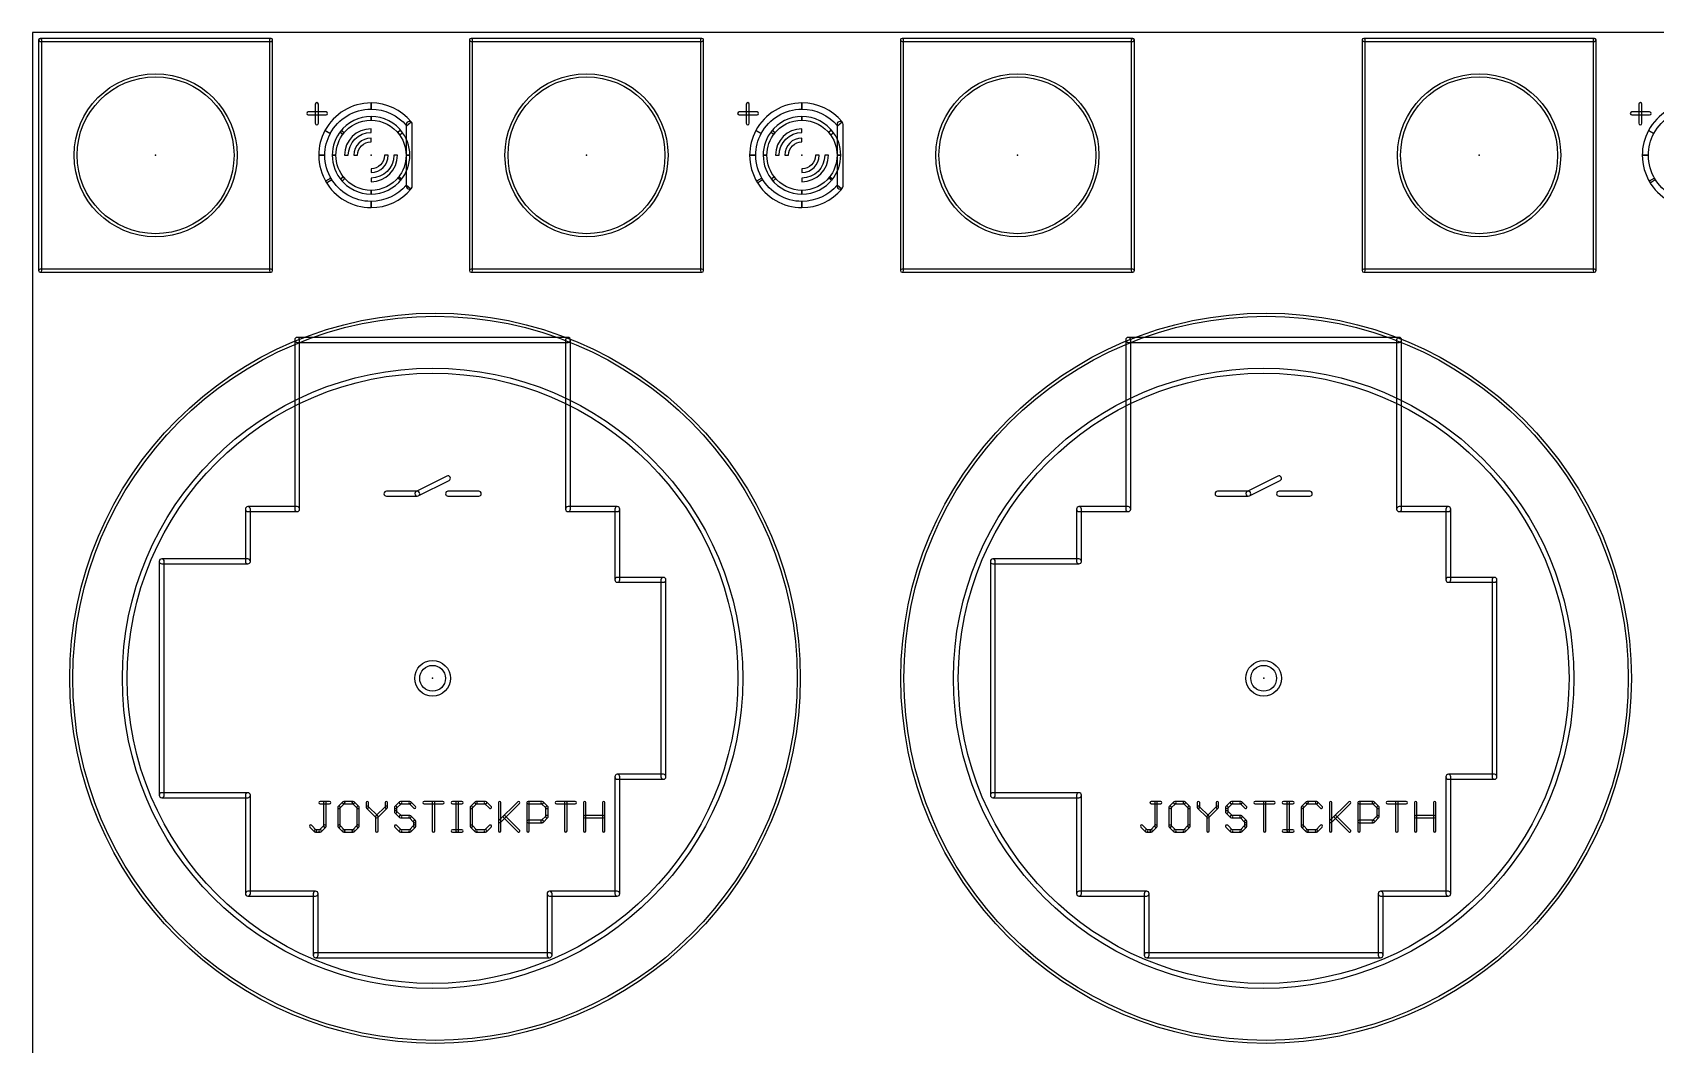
# Model space of a CAD drawing. Extents: x 0 to 101, y -4 to 80.
# Drawn here: x 0 to 67, y 38.2 to 80 of the extents above; entities that cross this region are included whole.
import ezdxf

# ---------------------------------------------------------------- set-up
doc = ezdxf.new("R2010")
doc.units = 0
for name, color, linetype in [('20', 178, 'CONTINUOUS'), ('21', 251, 'CONTINUOUS'), ('23', 178, 'CONTINUOUS'), ('27', 251, 'CONTINUOUS'), ('51', 251, 'CONTINUOUS')]:
    doc.layers.add(name, color=color, linetype=linetype)

msp = doc.modelspace()

# ---------------------------------------------------------------- linework, layer by layer
at = {"layer": '20'}
for p, q in [((100, 80), (0, 80)), ((0, 80), (0, 0))]:
    msp.add_line(p, q, dxfattribs=at)
at = {"layer": '21'}
for points in [[(9.8425, 79.756), (0.3175, 79.756, 1), (0.3175, 79.629), (9.8425, 79.629, 1)], [(0.254, 79.6925), (0.254, 70.1675, 1), (0.381, 70.1675), (0.381, 79.6925, 1)], [(9.906, 70.1675), (9.906, 79.6925, 1), (9.779, 79.6925), (9.779, 70.1675, 1)], [(27.6225, 79.756), (18.0975, 79.756, 1), (18.0975, 79.629), (27.6225, 79.629, 1)], [(18.034, 79.6925), (18.034, 70.1675, 1), (18.161, 70.1675), (18.161, 79.6925, 1)], [(27.686, 70.1675), (27.686, 79.6925, 1), (27.559, 79.6925), (27.559, 70.1675, 1)], [(45.4025, 79.756), (35.8775, 79.756, 1), (35.8775, 79.629), (45.4025, 79.629, 1)], [(35.814, 79.6925), (35.814, 70.1675, 1), (35.941, 70.1675), (35.941, 79.6925, 1)], [(45.466, 70.1675), (45.466, 79.6925, 1), (45.339, 79.6925), (45.339, 70.1675, 1)], [(64.4525, 79.756), (54.9275, 79.756, 1), (54.9275, 79.629), (64.4525, 79.629, 1)], [(54.864, 79.6925), (54.864, 70.1675, 1), (54.991, 70.1675), (54.991, 79.6925, 1)], [(64.516, 70.1675), (64.516, 79.6925, 1), (64.389, 79.6925), (64.389, 70.1675, 1)], [(11.7983, 76.2508), (11.7983, 77.0382, 1), (11.6713, 77.0382), (11.6713, 76.2508, 1)], [(13.97, 76.835), (13.97, 77.089, 0.277), (12.065, 75.946), (12.2892, 75.8264, -0.277)], [(15.4334, 76.1496), (15.6286, 76.3122, 0.2226), (13.97, 77.089), (13.97, 76.835, -0.2226)], [(29.5783, 76.2508), (29.5783, 77.0382, 1), (29.4513, 77.0382), (29.4513, 76.2508, 1)], [(31.75, 76.835), (31.75, 77.089, 0.277), (29.845, 75.946), (30.0692, 75.8264, -0.277)], [(33.2134, 76.1496), (33.4086, 76.3122, 0.2226), (31.75, 77.089), (31.75, 76.835, -0.2226)], [(66.4083, 76.2508), (66.4083, 77.0382, 1), (66.2813, 77.0382), (66.2813, 76.2508, 1)], [(68.58, 76.835), (68.58, 77.089, 0.277), (66.675, 75.946), (66.8992, 75.8264, -0.277)], [(11.3792, 76.5937), (12.1158, 76.5937, 1), (12.1158, 76.7207), (11.3792, 76.7207, 1)], [(13.97, 76.3778), (13.97, 76.5302, 0.2361), (12.6898, 75.8901), (12.8118, 75.7987, -0.2361)], [(15.1481, 75.7715), (15.2721, 75.8601, 0.2422), (13.97, 76.5302), (13.97, 76.3778, -0.2422)], [(29.1592, 76.5937), (29.8958, 76.5937, 1), (29.8958, 76.7207), (29.1592, 76.7207, 1)], [(31.75, 76.3778), (31.75, 76.5302, 0.2361), (30.4698, 75.8901), (30.5918, 75.7987, -0.2361)], [(32.9281, 75.7715), (33.0521, 75.8601, 0.2422), (31.75, 76.5302), (31.75, 76.3778, -0.2422)], [(65.9892, 76.5937), (66.7258, 76.5937, 1), (66.7258, 76.7207), (65.9892, 76.7207, 1)], [(12.316, 73.9848), (12.0954, 73.8588, 0.2691), (13.97, 72.771), (13.97, 73.025, -0.2691)], [(12.8272, 74.0412), (12.7068, 73.9476, 0.2315), (13.97, 73.3298), (13.97, 73.4822, -0.2315)], [(13.97, 73.4822), (13.97, 73.3298, 0.2315), (15.2332, 73.9476), (15.1128, 74.0412, -0.2315)], [(13.97, 73.025), (13.97, 72.771, 0.2206), (15.6181, 73.5354), (15.4243, 73.6994, -0.2206)], [(30.096, 73.9848), (29.8754, 73.8588, 0.2691), (31.75, 72.771), (31.75, 73.025, -0.2691)], [(30.6072, 74.0412), (30.4868, 73.9476, 0.2315), (31.75, 73.3298), (31.75, 73.4822, -0.2315)], [(31.75, 73.4822), (31.75, 73.3298, 0.2315), (33.0132, 73.9476), (32.8928, 74.0412, -0.2315)], [(31.75, 73.025), (31.75, 72.771, 0.2206), (33.3981, 73.5354), (33.2043, 73.6994, -0.2206)], [(66.926, 73.9848), (66.7054, 73.8588, 0.2691), (68.58, 72.771), (68.58, 73.025, -0.2691)], [(0.3175, 70.104), (9.8425, 70.104, 1), (9.8425, 70.231), (0.3175, 70.231, 1)], [(18.0975, 70.104), (27.6225, 70.104, 1), (27.6225, 70.231), (18.0975, 70.231, 1)], [(35.8775, 70.104), (45.4025, 70.104, 1), (45.4025, 70.231), (35.8775, 70.231, 1)], [(54.9275, 70.104), (64.4525, 70.104, 1), (64.4525, 70.231), (54.9275, 70.231, 1)], [(22.098, 67.4116), (10.922, 67.4116, 1), (10.922, 67.2084), (22.098, 67.2084, 1)], [(10.8204, 67.31), (10.8204, 60.325, 1), (11.0236, 60.325), (11.0236, 67.31, 1)], [(21.9964, 67.31), (21.9964, 60.325, 1), (22.1996, 60.325), (22.1996, 67.31, 1)], [(56.388, 67.4116), (45.212, 67.4116, 1), (45.212, 67.2084), (56.388, 67.2084, 1)], [(45.1104, 67.31), (45.1104, 60.325, 1), (45.3136, 60.325), (45.3136, 67.31, 1)], [(56.2864, 67.31), (56.2864, 60.325, 1), (56.4896, 60.325), (56.4896, 67.31, 1)], [(10.922, 60.4266), (8.89, 60.4266, 1), (8.89, 60.2234), (10.922, 60.2234, 1)], [(8.9916, 58.166), (8.9916, 60.325, 1), (8.7884, 60.325), (8.7884, 58.166, 1)], [(24.13, 60.4266), (22.098, 60.4266, 1), (22.098, 60.2234), (24.13, 60.2234, 1)], [(24.2316, 57.404), (24.2316, 60.325, 1), (24.0284, 60.325), (24.0284, 57.404, 1)], [(45.212, 60.4266), (43.18, 60.4266, 1), (43.18, 60.2234), (45.212, 60.2234, 1)], [(43.2816, 58.166), (43.2816, 60.325, 1), (43.0784, 60.325), (43.0784, 58.166, 1)], [(58.42, 60.4266), (56.388, 60.4266, 1), (56.388, 60.2234), (58.42, 60.2234, 1)], [(58.5216, 57.404), (58.5216, 60.325, 1), (58.3184, 60.325), (58.3184, 57.404, 1)], [(8.89, 58.2676), (5.334, 58.2676, 1), (5.334, 58.0644), (8.89, 58.0644, 1)], [(5.2324, 58.166), (5.2324, 48.514, 1), (5.4356, 48.514), (5.4356, 58.166, 1)], [(43.18, 58.2676), (39.624, 58.2676, 1), (39.624, 58.0644), (43.18, 58.0644, 1)], [(39.5224, 58.166), (39.5224, 48.514, 1), (39.7256, 48.514), (39.7256, 58.166, 1)], [(24.13, 57.3024), (26.035, 57.3024, 1), (26.035, 57.5056), (24.13, 57.5056, 1)], [(25.9334, 57.404), (25.9334, 49.276, 1), (26.1366, 49.276), (26.1366, 57.404, 1)], [(58.42, 57.3024), (60.325, 57.3024, 1), (60.325, 57.5056), (58.42, 57.5056, 1)], [(60.2234, 57.404), (60.2234, 49.276, 1), (60.4266, 49.276), (60.4266, 57.404, 1)], [(24.0284, 49.276), (24.0284, 44.45, 1), (24.2316, 44.45), (24.2316, 49.276, 1)], [(24.13, 49.1744), (26.035, 49.1744, 1), (26.035, 49.3776), (24.13, 49.3776, 1)], [(58.3184, 49.276), (58.3184, 44.45, 1), (58.5216, 44.45), (58.5216, 49.276, 1)], [(58.42, 49.1744), (60.325, 49.1744, 1), (60.325, 49.3776), (58.42, 49.3776, 1)], [(8.89, 48.6156), (5.334, 48.6156, 1), (5.334, 48.4124), (8.89, 48.4124, 1)], [(8.7884, 48.514), (8.7884, 44.45, 1), (8.9916, 44.45), (8.9916, 48.514, 1)], [(43.18, 48.6156), (39.624, 48.6156, 1), (39.624, 48.4124), (43.18, 48.4124, 1)], [(43.0784, 48.514), (43.0784, 44.45, 1), (43.2816, 44.45), (43.2816, 48.514, 1)], [(11.684, 44.5516), (8.89, 44.5516, 1), (8.89, 44.3484), (11.684, 44.3484, 1)], [(11.7856, 41.91), (11.7856, 44.45, 1), (11.5824, 44.45), (11.5824, 41.91, 1)], [(21.4376, 41.91), (21.4376, 44.45, 1), (21.2344, 44.45), (21.2344, 41.91, 1)], [(21.336, 44.3484), (24.13, 44.3484, 1), (24.13, 44.5516), (21.336, 44.5516, 1)], [(45.974, 44.5516), (43.18, 44.5516, 1), (43.18, 44.3484), (45.974, 44.3484, 1)], [(46.0756, 41.91), (46.0756, 44.45, 1), (45.8724, 44.45), (45.8724, 41.91, 1)], [(55.7276, 41.91), (55.7276, 44.45, 1), (55.5244, 44.45), (55.5244, 41.91, 1)], [(55.626, 44.3484), (58.42, 44.3484, 1), (58.42, 44.5516), (55.626, 44.5516, 1)], [(21.336, 42.0116), (11.684, 42.0116, 1), (11.684, 41.8084), (21.336, 41.8084, 1)], [(55.626, 42.0116), (45.974, 42.0116, 1), (45.974, 41.8084), (55.626, 41.8084, 1)]]:
    msp.add_lwpolyline(points, format="xyb", close=True, dxfattribs=at)
for centre, radius in [((5.08, 74.93), 3.3655), ((5.08, 74.93), 3.2385), ((22.86, 74.93), 3.3655), ((22.86, 74.93), 3.2385), ((40.64, 74.93), 3.3655), ((40.64, 74.93), 3.2385), ((59.69, 74.93), 3.3655), ((59.69, 74.93), 3.2385), ((16.51, 53.34), 0.7366), ((16.51, 53.34), 0.5334), ((50.8, 53.34), 0.7366), ((50.8, 53.34), 0.5334)]:
    msp.add_circle(centre, radius, dxfattribs=at)
at = {"layer": '23'}
for p in [(5.08, 74.93), (13.97, 74.93), (22.86, 74.93), (31.75, 74.93), (40.64, 74.93), (59.69, 74.93), (16.51, 53.34), (50.8, 53.34)]:
    msp.add_point(p, dxfattribs=at)
at = {"layer": '27'}
for points in [[(11.8706, 48.1594), (12.2604, 48.1594, 1), (12.2604, 48.261), (11.8706, 48.261, 1)], [(12.1163, 47.2357), (12.1163, 48.2102, 1), (12.0147, 48.2102), (12.0147, 47.2357, 1)], [(12.8092, 48.2461), (12.6143, 48.0512, 1), (12.6861, 47.9794), (12.881, 48.1743, 1)], [(13.2349, 48.261), (12.8451, 48.261, 1), (12.8451, 48.1594), (13.2349, 48.1594, 1)], [(13.4657, 48.0512), (13.2708, 48.2461, 1), (13.199, 48.1743), (13.3939, 47.9794, 1)], [(13.7688, 48.2102), (13.7688, 48.0153, 1), (13.8704, 48.0153), (13.8704, 48.2102, 1)], [(14.65, 48.0153), (14.65, 48.2102, 1), (14.5484, 48.2102), (14.5484, 48.0153, 1)], [(15.148, 48.2461), (14.9531, 48.0512, 1), (15.0249, 47.9794), (15.2198, 48.1743, 1)], [(15.5737, 48.261), (15.1839, 48.261, 1), (15.1839, 48.1594), (15.5737, 48.1594, 1)], [(15.8045, 48.0512), (15.6096, 48.2461, 1), (15.5378, 48.1743), (15.7327, 47.9794, 1)], [(16.1584, 48.1594), (16.938, 48.1594, 1), (16.938, 48.261), (16.1584, 48.261, 1)], [(16.599, 47.0408), (16.599, 48.2102, 1), (16.4974, 48.2102), (16.4974, 47.0408, 1)], [(17.3278, 48.1594), (17.7176, 48.1594, 1), (17.7176, 48.261), (17.3278, 48.261, 1)], [(17.5735, 47.0408), (17.5735, 48.2102, 1), (17.4719, 48.2102), (17.4719, 47.0408, 1)], [(18.2664, 48.2461), (18.0715, 48.0512, 1), (18.1433, 47.9794), (18.3382, 48.1743, 1)], [(18.6921, 48.261), (18.3023, 48.261, 1), (18.3023, 48.1594), (18.6921, 48.1594, 1)], [(18.9229, 48.0512), (18.728, 48.2461, 1), (18.6562, 48.1743), (18.8511, 47.9794, 1)], [(19.226, 48.2102), (19.226, 47.0408, 1), (19.3276, 47.0408), (19.3276, 48.2102, 1)], [(19.3127, 47.3947), (20.0923, 48.1743, 1), (20.0205, 48.2461), (19.2409, 47.4665, 1)], [(20.497, 47.0408), (20.497, 48.2102, 1), (20.3954, 48.2102), (20.3954, 47.0408, 1)], [(20.4462, 48.1594), (21.0309, 48.1594, 1), (21.0309, 48.261), (20.4462, 48.261, 1)], [(20.995, 48.1743), (21.1899, 47.9794, 1), (21.2617, 48.0512), (21.0668, 48.2461, 1)], [(21.6156, 48.1594), (22.3952, 48.1594, 1), (22.3952, 48.261), (21.6156, 48.261, 1)], [(22.0562, 47.0408), (22.0562, 48.2102, 1), (21.9546, 48.2102), (21.9546, 47.0408, 1)], [(22.8358, 47.0408), (22.8358, 48.2102, 1), (22.7342, 48.2102), (22.7342, 47.0408, 1)], [(23.5138, 48.2102), (23.5138, 47.0408, 1), (23.6154, 47.0408), (23.6154, 48.2102, 1)], [(46.1606, 48.1594), (46.5504, 48.1594, 1), (46.5504, 48.261), (46.1606, 48.261, 1)], [(46.4063, 47.2357), (46.4063, 48.2102, 1), (46.3047, 48.2102), (46.3047, 47.2357, 1)], [(47.0992, 48.2461), (46.9043, 48.0512, 1), (46.9761, 47.9794), (47.171, 48.1743, 1)], [(47.5249, 48.261), (47.1351, 48.261, 1), (47.1351, 48.1594), (47.5249, 48.1594, 1)], [(47.7557, 48.0512), (47.5608, 48.2461, 1), (47.489, 48.1743), (47.6839, 47.9794, 1)], [(48.0588, 48.2102), (48.0588, 48.0153, 1), (48.1604, 48.0153), (48.1604, 48.2102, 1)], [(48.94, 48.0153), (48.94, 48.2102, 1), (48.8384, 48.2102), (48.8384, 48.0153, 1)], [(49.438, 48.2461), (49.2431, 48.0512, 1), (49.3149, 47.9794), (49.5098, 48.1743, 1)], [(49.8637, 48.261), (49.4739, 48.261, 1), (49.4739, 48.1594), (49.8637, 48.1594, 1)], [(50.0945, 48.0512), (49.8996, 48.2461, 1), (49.8278, 48.1743), (50.0227, 47.9794, 1)], [(50.4484, 48.1594), (51.228, 48.1594, 1), (51.228, 48.261), (50.4484, 48.261, 1)], [(50.889, 47.0408), (50.889, 48.2102, 1), (50.7874, 48.2102), (50.7874, 47.0408, 1)], [(51.6178, 48.1594), (52.0076, 48.1594, 1), (52.0076, 48.261), (51.6178, 48.261, 1)], [(51.8635, 47.0408), (51.8635, 48.2102, 1), (51.7619, 48.2102), (51.7619, 47.0408, 1)], [(52.5564, 48.2461), (52.3615, 48.0512, 1), (52.4333, 47.9794), (52.6282, 48.1743, 1)], [(52.9821, 48.261), (52.5923, 48.261, 1), (52.5923, 48.1594), (52.9821, 48.1594, 1)], [(53.2129, 48.0512), (53.018, 48.2461, 1), (52.9462, 48.1743), (53.1411, 47.9794, 1)], [(53.516, 48.2102), (53.516, 47.0408, 1), (53.6176, 47.0408), (53.6176, 48.2102, 1)], [(53.6027, 47.3947), (54.3823, 48.1743, 1), (54.3105, 48.2461), (53.5309, 47.4665, 1)], [(54.787, 47.0408), (54.787, 48.2102, 1), (54.6854, 48.2102), (54.6854, 47.0408, 1)], [(54.7362, 48.1594), (55.3209, 48.1594, 1), (55.3209, 48.261), (54.7362, 48.261, 1)], [(55.285, 48.1743), (55.4799, 47.9794, 1), (55.5517, 48.0512), (55.3568, 48.2461, 1)], [(55.9056, 48.1594), (56.6852, 48.1594, 1), (56.6852, 48.261), (55.9056, 48.261, 1)], [(56.3462, 47.0408), (56.3462, 48.2102, 1), (56.2446, 48.2102), (56.2446, 47.0408, 1)], [(57.1258, 47.0408), (57.1258, 48.2102, 1), (57.0242, 48.2102), (57.0242, 47.0408, 1)], [(57.8038, 48.2102), (57.8038, 47.0408, 1), (57.9054, 47.0408), (57.9054, 48.2102, 1)], [(12.5994, 48.0153), (12.5994, 47.2357, 1), (12.701, 47.2357), (12.701, 48.0153, 1)], [(13.4806, 47.2357), (13.4806, 48.0153, 1), (13.379, 48.0153), (13.379, 47.2357, 1)], [(13.7837, 47.9794), (14.1735, 47.5896, 1), (14.2453, 47.6614), (13.8555, 48.0512, 1)], [(14.2453, 47.5896), (14.6351, 47.9794, 1), (14.5633, 48.0512), (14.1735, 47.6614, 1)], [(14.1586, 47.6255), (14.1586, 47.0408, 1), (14.2602, 47.0408), (14.2602, 47.6255, 1)], [(14.9382, 48.0153), (14.9382, 47.8204, 1), (15.0398, 47.8204), (15.0398, 48.0153, 1)], [(14.9531, 47.7845), (15.148, 47.5896, 1), (15.2198, 47.6614), (15.0249, 47.8563, 1)], [(15.1839, 47.5747), (15.5737, 47.5747, 1), (15.5737, 47.6763), (15.1839, 47.6763, 1)], [(15.5378, 47.5896), (15.7327, 47.3947, 1), (15.8045, 47.4665), (15.6096, 47.6614, 1)], [(18.0566, 48.0153), (18.0566, 47.2357, 1), (18.1582, 47.2357), (18.1582, 48.0153, 1)], [(19.4358, 47.5896), (20.0205, 47.0049, 1), (20.0923, 47.0767), (19.5076, 47.6614, 1)], [(21.1899, 47.6614), (20.995, 47.4665, 1), (21.0668, 47.3947), (21.2617, 47.5896, 1)], [(21.175, 48.0153), (21.175, 47.6255, 1), (21.2766, 47.6255), (21.2766, 48.0153, 1)], [(22.785, 47.5747), (23.5646, 47.5747, 1), (23.5646, 47.6763), (22.785, 47.6763, 1)], [(46.8894, 48.0153), (46.8894, 47.2357, 1), (46.991, 47.2357), (46.991, 48.0153, 1)], [(47.7706, 47.2357), (47.7706, 48.0153, 1), (47.669, 48.0153), (47.669, 47.2357, 1)], [(48.0737, 47.9794), (48.4635, 47.5896, 1), (48.5353, 47.6614), (48.1455, 48.0512, 1)], [(48.5353, 47.5896), (48.9251, 47.9794, 1), (48.8533, 48.0512), (48.4635, 47.6614, 1)], [(48.4486, 47.6255), (48.4486, 47.0408, 1), (48.5502, 47.0408), (48.5502, 47.6255, 1)], [(49.2282, 48.0153), (49.2282, 47.8204, 1), (49.3298, 47.8204), (49.3298, 48.0153, 1)], [(49.2431, 47.7845), (49.438, 47.5896, 1), (49.5098, 47.6614), (49.3149, 47.8563, 1)], [(49.4739, 47.5747), (49.8637, 47.5747, 1), (49.8637, 47.6763), (49.4739, 47.6763, 1)], [(49.8278, 47.5896), (50.0227, 47.3947, 1), (50.0945, 47.4665), (49.8996, 47.6614, 1)], [(52.3466, 48.0153), (52.3466, 47.2357, 1), (52.4482, 47.2357), (52.4482, 48.0153, 1)], [(53.7258, 47.5896), (54.3105, 47.0049, 1), (54.3823, 47.0767), (53.7976, 47.6614, 1)], [(55.4799, 47.6614), (55.285, 47.4665, 1), (55.3568, 47.3947), (55.5517, 47.5896, 1)], [(55.465, 48.0153), (55.465, 47.6255, 1), (55.5666, 47.6255), (55.5666, 48.0153, 1)], [(57.075, 47.5747), (57.8546, 47.5747, 1), (57.8546, 47.6763), (57.075, 47.6763, 1)], [(11.4449, 47.1998), (11.6398, 47.0049, 1), (11.7116, 47.0767), (11.5167, 47.2716, 1)], [(11.6757, 46.99), (11.8706, 46.99, 1), (11.8706, 47.0916), (11.6757, 47.0916, 1)], [(11.9065, 47.0049), (12.1014, 47.1998, 1), (12.0296, 47.2716), (11.8347, 47.0767, 1)], [(12.6143, 47.1998), (12.8092, 47.0049, 1), (12.881, 47.0767), (12.6861, 47.2716, 1)], [(12.8451, 46.99), (13.2349, 46.99, 1), (13.2349, 47.0916), (12.8451, 47.0916, 1)], [(13.2708, 47.0049), (13.4657, 47.1998, 1), (13.3939, 47.2716), (13.199, 47.0767, 1)], [(15.2198, 47.0767), (15.0249, 47.2716, 1), (14.9531, 47.1998), (15.148, 47.0049, 1)], [(15.5737, 47.0916), (15.1839, 47.0916, 1), (15.1839, 46.99), (15.5737, 46.99, 1)], [(15.7327, 47.2716), (15.5378, 47.0767, 1), (15.6096, 47.0049), (15.8045, 47.1998, 1)], [(15.7178, 47.4306), (15.7178, 47.2357, 1), (15.8194, 47.2357), (15.8194, 47.4306, 1)], [(17.3278, 46.99), (17.7176, 46.99, 1), (17.7176, 47.0916), (17.3278, 47.0916, 1)], [(18.0715, 47.1998), (18.2664, 47.0049, 1), (18.3382, 47.0767), (18.1433, 47.2716, 1)], [(18.3023, 46.99), (18.6921, 46.99, 1), (18.6921, 47.0916), (18.3023, 47.0916, 1)], [(18.728, 47.0049), (18.9229, 47.1998, 1), (18.8511, 47.2716), (18.6562, 47.0767, 1)], [(21.0309, 47.4814), (20.4462, 47.4814, 1), (20.4462, 47.3798), (21.0309, 47.3798, 1)], [(45.7349, 47.1998), (45.9298, 47.0049, 1), (46.0016, 47.0767), (45.8067, 47.2716, 1)], [(45.9657, 46.99), (46.1606, 46.99, 1), (46.1606, 47.0916), (45.9657, 47.0916, 1)], [(46.1965, 47.0049), (46.3914, 47.1998, 1), (46.3196, 47.2716), (46.1247, 47.0767, 1)], [(46.9043, 47.1998), (47.0992, 47.0049, 1), (47.171, 47.0767), (46.9761, 47.2716, 1)], [(47.1351, 46.99), (47.5249, 46.99, 1), (47.5249, 47.0916), (47.1351, 47.0916, 1)], [(47.5608, 47.0049), (47.7557, 47.1998, 1), (47.6839, 47.2716), (47.489, 47.0767, 1)], [(49.5098, 47.0767), (49.3149, 47.2716, 1), (49.2431, 47.1998), (49.438, 47.0049, 1)], [(49.8637, 47.0916), (49.4739, 47.0916, 1), (49.4739, 46.99), (49.8637, 46.99, 1)], [(50.0227, 47.2716), (49.8278, 47.0767, 1), (49.8996, 47.0049), (50.0945, 47.1998, 1)], [(50.0078, 47.4306), (50.0078, 47.2357, 1), (50.1094, 47.2357), (50.1094, 47.4306, 1)], [(51.6178, 46.99), (52.0076, 46.99, 1), (52.0076, 47.0916), (51.6178, 47.0916, 1)], [(52.3615, 47.1998), (52.5564, 47.0049, 1), (52.6282, 47.0767), (52.4333, 47.2716, 1)], [(52.5923, 46.99), (52.9821, 46.99, 1), (52.9821, 47.0916), (52.5923, 47.0916, 1)], [(53.018, 47.0049), (53.2129, 47.1998, 1), (53.1411, 47.2716), (52.9462, 47.0767, 1)], [(55.3209, 47.4814), (54.7362, 47.4814, 1), (54.7362, 47.3798), (55.3209, 47.3798, 1)]]:
    msp.add_lwpolyline(points, format="xyb", close=True, dxfattribs=at)
at = {"layer": '51'}
for points in [[(12.2927, 75.8332), (12.0691, 75.9536, 0.1241), (11.811, 74.93), (12.065, 74.93, -0.1241)], [(12.8577, 75.8568), (12.7407, 75.9544, 0.1754), (12.3698, 74.93), (12.5222, 74.93, -0.1754)], [(13.97, 75.8698), (13.97, 76.0222, 0.4142), (12.8778, 74.93), (13.0302, 74.93, -0.4142)], [(15.4178, 74.93), (15.5702, 74.93, 0.179), (15.185, 75.9714), (15.0692, 75.8722, -0.179)], [(15.6718, 73.66), (15.6718, 76.2, 1), (15.4178, 76.2), (15.4178, 73.66, 1)], [(30.0727, 75.8332), (29.8491, 75.9536, 0.1241), (29.591, 74.93), (29.845, 74.93, -0.1241)], [(30.6377, 75.8568), (30.5207, 75.9544, 0.1754), (30.1498, 74.93), (30.3022, 74.93, -0.1754)], [(31.75, 75.8698), (31.75, 76.0222, 0.4142), (30.6578, 74.93), (30.8102, 74.93, -0.4142)], [(33.1978, 74.93), (33.3502, 74.93, 0.179), (32.965, 75.9714), (32.8492, 75.8722, -0.179)], [(33.4518, 73.66), (33.4518, 76.2, 1), (33.1978, 76.2), (33.1978, 73.66, 1)], [(66.9027, 75.8332), (66.6791, 75.9536, 0.1241), (66.421, 74.93), (66.675, 74.93, -0.1241)], [(13.97, 75.4888), (13.97, 75.6412, 0.4142), (13.2588, 74.93), (13.4112, 74.93, -0.4142)], [(31.75, 75.4888), (31.75, 75.6412, 0.4142), (31.0388, 74.93), (31.1912, 74.93, -0.4142)], [(12.065, 74.93), (11.811, 74.93, 0.1388), (12.1312, 73.7984), (12.3476, 73.9316, -0.1388)], [(12.5222, 74.93), (12.3698, 74.93, 0.1837), (12.7739, 73.8669), (12.8879, 73.9681, -0.1837)], [(13.97, 74.3712), (13.97, 74.2188, 0.4142), (14.6812, 74.93), (14.5288, 74.93, -0.4142)], [(13.97, 73.9902), (13.97, 73.8378, 0.4142), (15.0622, 74.93), (14.9098, 74.93, -0.4142)], [(15.0823, 74.0032), (15.1993, 73.9056, 0.1754), (15.5702, 74.93), (15.4178, 74.93, -0.1754)], [(29.845, 74.93), (29.591, 74.93, 0.1388), (29.9112, 73.7984), (30.1276, 73.9316, -0.1388)], [(30.3022, 74.93), (30.1498, 74.93, 0.1837), (30.5539, 73.8669), (30.6679, 73.9681, -0.1837)], [(31.75, 74.3712), (31.75, 74.2188, 0.4142), (32.4612, 74.93), (32.3088, 74.93, -0.4142)], [(31.75, 73.9902), (31.75, 73.8378, 0.4142), (32.8422, 74.93), (32.6898, 74.93, -0.4142)], [(32.8623, 74.0032), (32.9793, 73.9056, 0.1754), (33.3502, 74.93), (33.1978, 74.93, -0.1754)], [(66.675, 74.93), (66.421, 74.93, 0.1388), (66.7412, 73.7984), (66.9576, 73.9316, -0.1388)], [(15.9204, 60.8691), (17.1904, 61.5041, 1), (17.0996, 61.6859), (15.8296, 61.0509, 1)], [(50.2104, 60.8691), (51.4804, 61.5041, 1), (51.3896, 61.6859), (50.1196, 61.0509, 1)], [(14.605, 60.8584), (15.875, 60.8584, 1), (15.875, 61.0616), (14.605, 61.0616, 1)], [(17.145, 60.8584), (18.415, 60.8584, 1), (18.415, 61.0616), (17.145, 61.0616, 1)], [(48.895, 60.8584), (50.165, 60.8584, 1), (50.165, 61.0616), (48.895, 61.0616, 1)], [(51.435, 60.8584), (52.705, 60.8584, 1), (52.705, 61.0616), (51.435, 61.0616, 1)]]:
    msp.add_lwpolyline(points, format="xyb", close=True, dxfattribs=at)
for centre, radius in [((16.61, 53.34), 15.0718), ((50.9, 53.34), 15.0718), ((16.61, 53.34), 14.9448), ((50.9, 53.34), 14.9448), ((16.51, 53.34), 12.8016), ((16.51, 53.34), 12.5984), ((50.8, 53.34), 12.8016), ((50.8, 53.34), 12.5984)]:
    msp.add_circle(centre, radius, dxfattribs=at)

doc.saveas('drawing.dxf')
